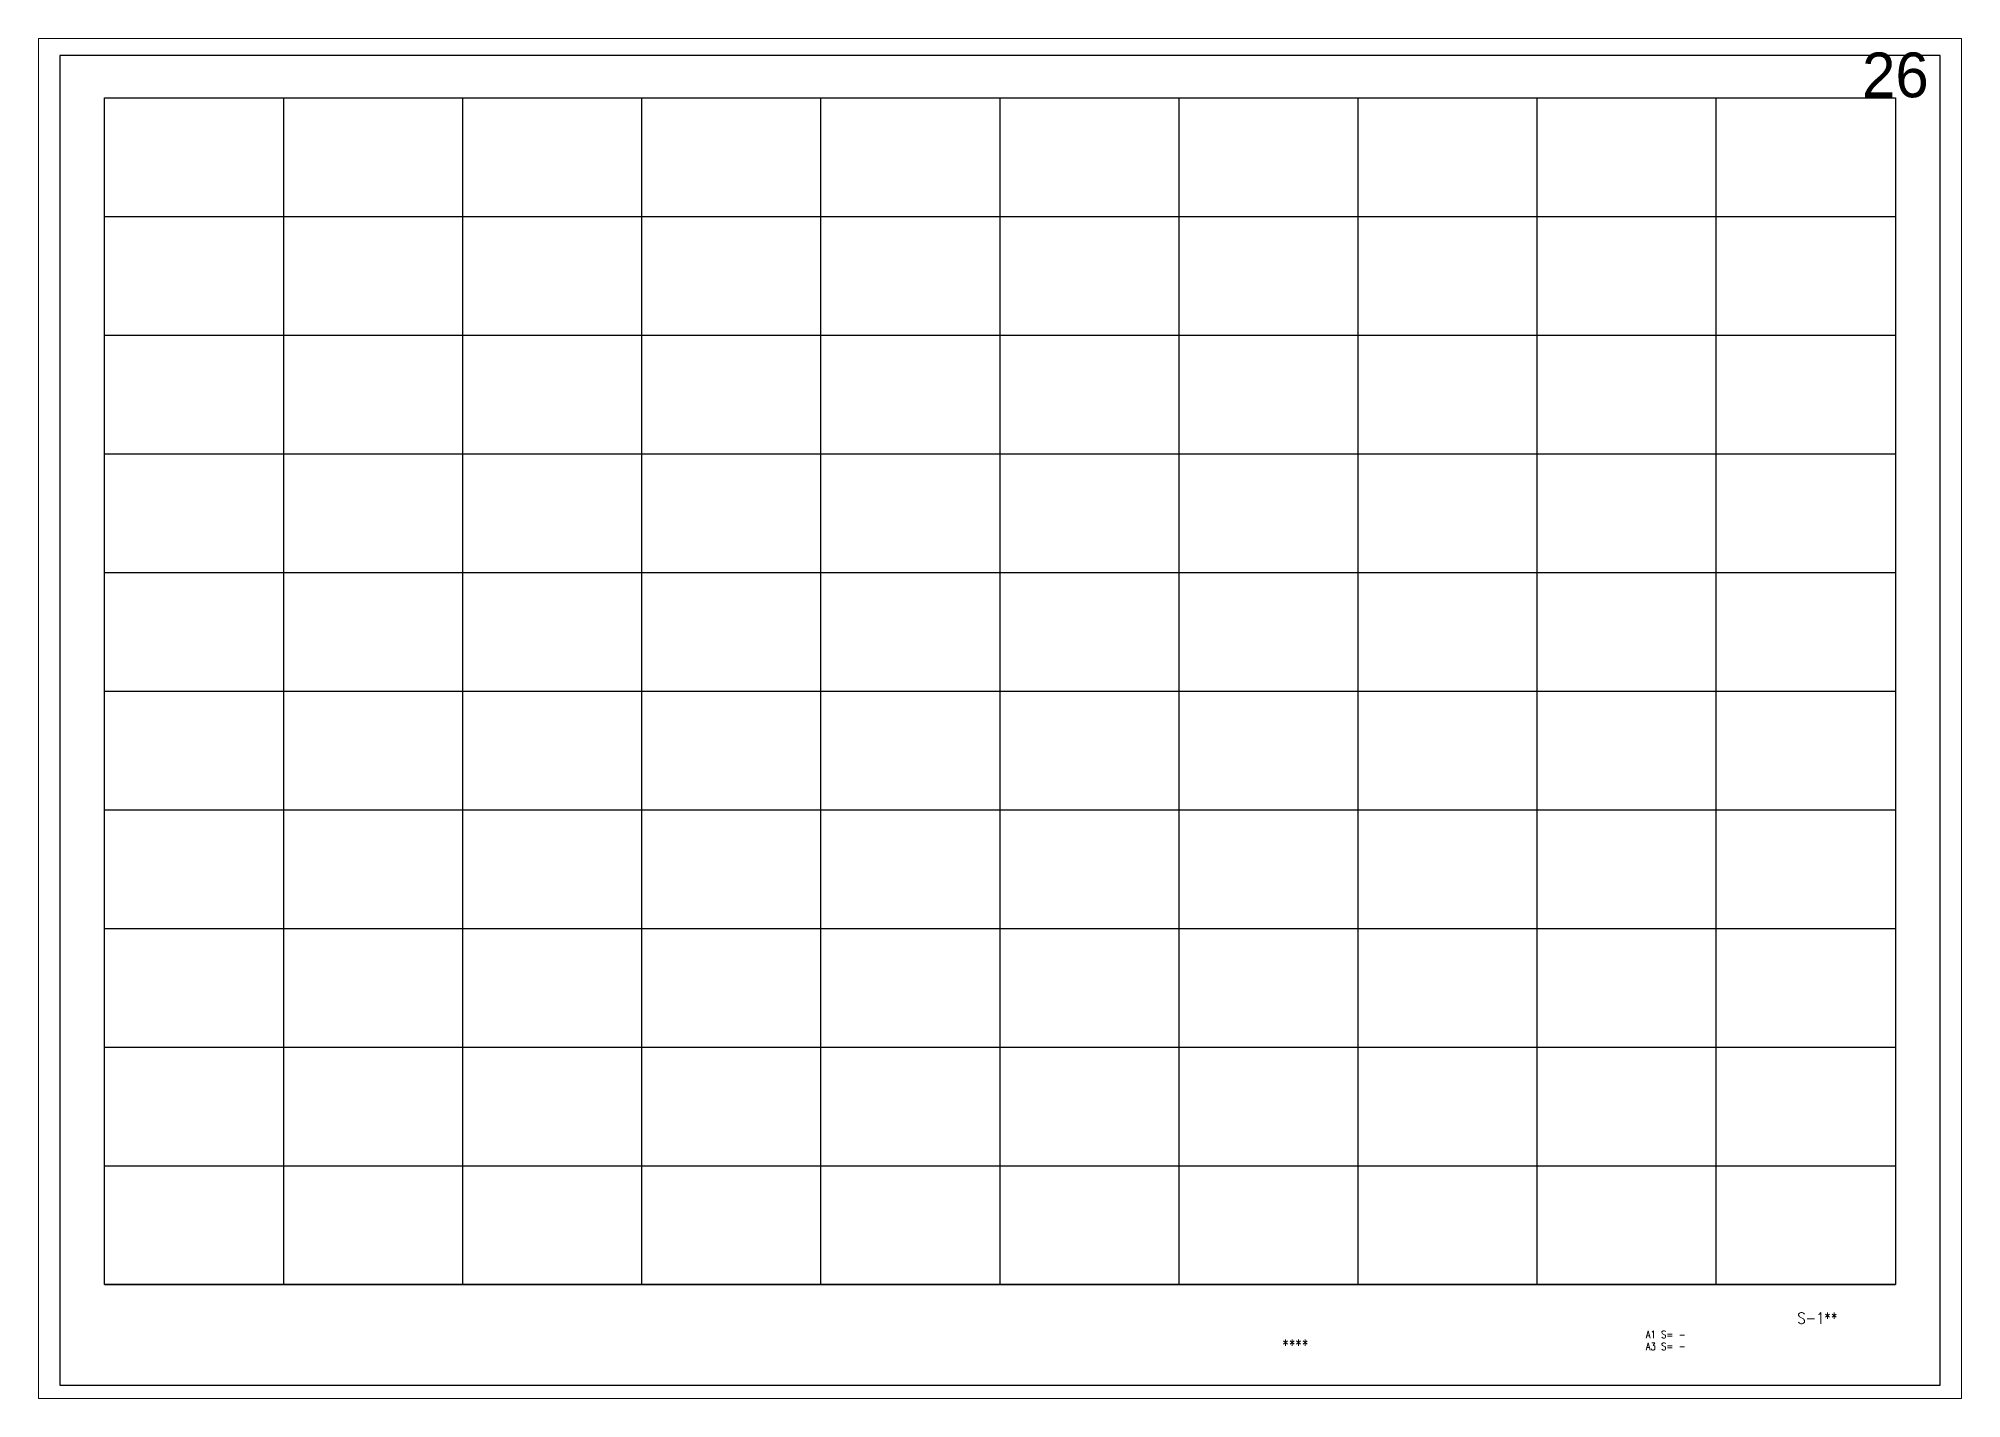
# Paper-space layout '26' of a CAD drawing. Extents: x -23 to 863, y -16 to 610.
# The model-space entities are those that its viewports show. They can reach past a viewport. Long polylines and large blocks are cut down to what shows.
import ezdxf

# ---------------------------------------------------------------- set-up
doc = ezdxf.new("R2010")
doc.units = 0
doc.header["$MEASUREMENT"] = 0
doc.layers.get('Defpoints').update_dxf_attribs({"color": 251, "linetype": 'CONTINUOUS'})
doc.layers.add('99_レイアウト枠', color=251, linetype='CONTINUOUS', plot=False)
doc.layers.add('99_頁番号', color=6, linetype='CONTINUOUS')
doc.styles.add('DRACAD', font='txt', dxfattribs={"width": 0.85, "bigfont": 'extfont2'})
doc.styles.get("Standard").update_dxf_attribs({"font": 'Osaka.ttc'})

msp = doc.modelspace()

# ---------------------------------------------------------------- linework, layer by layer
at = {"layer": '99_レイアウト枠'}
for p, q in [((605000, -987250), (605000, -854750)), ((625000, -987250), (625000, -854750)), ((645000, -987250), (645000, -854750)), ((665000, -987250), (665000, -854750)), ((685000, -987250), (685000, -854750)), ((705000, -987250), (705000, -854750)), ((725000, -987250), (725000, -854750)), ((745000, -987250), (745000, -854750)), ((765000, -987250), (765000, -854750)), ((785000, -987250), (785000, -854750)), ((605000, -868000), (805000, -868000)), ((605000, -881250), (805000, -881250)), ((605000, -894500), (805000, -894500)), ((605000, -907750), (805000, -907750)), ((605000, -921000), (805000, -921000)), ((605000, -934250), (805000, -934250)), ((605000, -947500), (805000, -947500)), ((605000, -960750), (805000, -960750)), ((605000, -974000), (805000, -974000)), ((605000, -987250), (805000, -987250))]:
    msp.add_line(p, q, dxfattribs=at)
for points in [[(600000, -998500), (810000, -998500), (810000, -850000), (600000, -850000)], [(605000, -854750), (805000, -854750), (805000, -987250), (605000, -987250)]]:
    msp.add_lwpolyline(points, close=True, dxfattribs=at)

# ---------------------------------------------------------------- texts
at = {"layer": '99_レイアウト枠', "insert": (805000, -854750), "char_height": 5000, "attachment_point": 8}
msp.add_mtext('26', dxfattribs=at)
at = {"layer": '99_頁番号', "attachment_point": 4, "style": 'DRACAD'}
for s, insert, char_height in [('{S-1**}', (794058.6, -991003.9), 1250), ('{  ****  }', (734630.6, -994003.9), 1250), ('A1 S= - ^JA3 S= - ', (777130.6, -993507.5), 800)]:
    msp.add_mtext(s, dxfattribs=dict(at, insert=insert, char_height=char_height))

psp = doc.layouts.new('26')

# ---------------------------------------------------------------- viewports
at = {"layer": 'Defpoints'}
psp.add_viewport(center=(420, 297), size=(885.46, 626.16), view_center_point=(705000, -924050), view_height=151878, dxfattribs=at)

doc.saveas('drawing.dxf')
